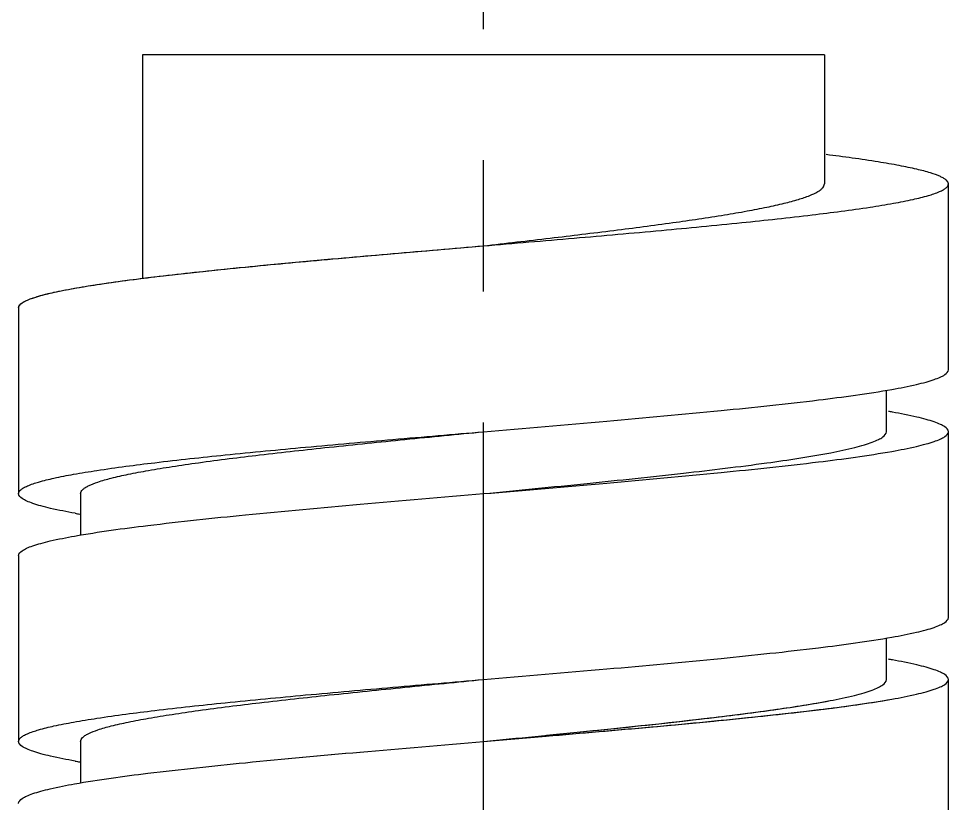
# Model space of a CAD drawing. Header units: millimetres. Extents: x 601 to 1195, y -13 to 407.
# Drawn here: x 1092.25 to 1101.25, y 148.31 to 155.91 of the extents above; entities that cross this region are included whole.
import ezdxf

# ---------------------------------------------------------------- set-up
doc = ezdxf.new("R2010")
doc.units = ezdxf.units.MM
doc.header["$LTSCALE"] = 0.1
doc.linetypes.add('CENTERX2', pattern=[101.6, 63.5, -12.7, 12.7, -12.7])
doc.layers.add('02___PRT_ALL_AXES', color=7, linetype='Continuous')
doc.layers.add('CENTER', color=1, linetype='CENTERX2')

msp = doc.modelspace()

# ---------------------------------------------------------------- linework, layer by layer
at = {"color": 7, "linetype": 'Continuous'}
for p, q in [((1101.2483, 152.5134), (1101.2483, 154.3134)), ((1101.2483, 152.5134), (1101.2483, 154.3134)), ((1092.2483, 153.1134), (1092.2483, 151.3134)), ((1092.2483, 153.1134), (1092.2483, 151.3134)), ((1100.6483, 151.9134), (1100.6483, 152.3153)), ((1100.6483, 151.9134), (1100.6483, 152.3153)), ((1101.2483, 150.1134), (1101.2483, 151.9134)), ((1101.2483, 150.1134), (1101.2483, 151.9134)), ((1092.8483, 151.3134), (1092.8483, 150.9092)), ((1092.8483, 151.3134), (1092.8483, 150.9092)), ((1092.2483, 150.7134), (1092.2483, 148.9134)), ((1092.2483, 150.7134), (1092.2483, 148.9134)), ((1100.6483, 149.5134), (1100.6483, 149.9153)), ((1100.6483, 149.5134), (1100.6483, 149.9153)), ((1101.2483, 147.7134), (1101.2483, 149.5134)), ((1101.2483, 147.7134), (1101.2483, 149.5134)), ((1096.7483, 148.9134), (1097.354, 148.965)), ((1092.8483, 148.9134), (1092.8483, 148.5092)), ((1092.8483, 148.9134), (1092.8483, 148.5092))]:
    msp.add_line(p, q, dxfattribs=at)
for centre, radius, start, end in [((1099.4515, 145.0688), 7.1451, 79.87618, 80.18423), ((1099.4515, 145.0688), 7.1451, 79.87618, 80.18423), ((1094.0725, 158.3143), 7.3037, 259.92217, 260.28897), ((1094.0725, 158.3143), 7.3037, 259.92217, 260.28897), ((1099.4515, 142.6688), 7.1451, 79.87618, 80.18423), ((1099.4515, 142.6688), 7.1451, 79.87618, 80.18423), ((1094.0725, 155.9143), 7.3037, 259.92217, 260.28897), ((1094.0725, 155.9143), 7.3037, 259.92217, 260.28897)]:
    msp.add_arc(centre, radius, start, end, dxfattribs=at)
for points, knots in [([(1101.2482, 154.3134), (1101.2482, 154.3269), (1101.2323, 154.3485), (1101.203, 154.3685), (1101.1521, 154.3946), (1101.0643, 154.4246), (1100.9311, 154.4591), (1100.7622, 154.4936), (1100.4703, 154.5437), (1100.2339, 154.5757), (1100.0656, 154.5968)], [0, 0, 0, 0, 0.032632, 0.056834, 0.087641, 0.170293, 0.281616, 0.421347, 0.588518, 1, 1, 1, 1]), ([(1096.7483, 153.7134), (1096.9629, 153.7383), (1097.384, 153.787), (1097.9953, 153.8605), (1098.5588, 153.9337), (1098.9882, 153.9969), (1099.2914, 154.0488), (1099.4838, 154.0858), (1099.65, 154.1228), (1099.7885, 154.1594), (1099.8979, 154.196), (1099.9701, 154.228), (1100.0114, 154.2554), (1100.0365, 154.2778), (1100.0483, 154.2999), (1100.0483, 154.3134)], [0, 0, 0, 0, 0.191298, 0.375348, 0.545187, 0.694429, 0.759567, 0.817566, 0.867943, 0.910275, 0.944328, 0.970056, 0.979922, 0.987976, 1, 1, 1, 1]), ([(1096.7483, 153.7134), (1097.0409, 153.7383), (1097.6151, 153.787), (1098.4486, 153.8605), (1099.2168, 153.9337), (1099.8903, 154.0065), (1100.3799, 154.0698), (1100.7047, 154.1227), (1100.8933, 154.1593), (1101.0422, 154.1957), (1101.1403, 154.2274), (1101.1974, 154.2551), (1101.23, 154.276), (1101.2483, 154.299), (1101.2482, 154.3134)], [0, 0, 0, 0, 0.192847, 0.378338, 0.549408, 0.699558, 0.823138, 0.873502, 0.915632, 0.949217, 0.974089, 0.983319, 0.990524, 1, 1, 1, 1]), ([(1092.2483, 153.1134), (1092.2483, 153.1279), (1092.2666, 153.1509), (1092.2991, 153.1718), (1092.3562, 153.1994), (1092.4544, 153.2311), (1092.6033, 153.2676), (1092.7918, 153.3042), (1093.1166, 153.3571), (1093.6062, 153.4204), (1094.2797, 153.4932), (1095.048, 153.5664), (1095.8815, 153.6399), (1096.4556, 153.6886), (1096.7483, 153.7134)], [0, 0, 0, 0, 0.009477, 0.016677, 0.025908, 0.050787, 0.084364, 0.126501, 0.17686, 0.300443, 0.450595, 0.621664, 0.807154, 1, 1, 1, 1]), ([(1092.7891, 153.3026), (1093.0246, 153.3447), (1093.5758, 153.4184), (1094.4978, 153.516), (1095.5812, 153.6144), (1096.3498, 153.6796), (1096.7483, 153.7134)], [0, 0, 0, 0, 0.180292, 0.418768, 0.698639, 1, 1, 1, 1]), ([(1092.2483, 153.1134), (1092.2483, 153.1329), (1092.2803, 153.1622), (1092.3295, 153.1871), (1092.3905, 153.2107), (1092.467, 153.2337), (1092.6013, 153.2674), (1092.7108, 153.2886), (1092.7891, 153.3026)], [0, 0, 0, 0, 0.099713, 0.183294, 0.293071, 0.429705, 0.593298, 1, 1, 1, 1]), ([(1100.7021, 152.3233), (1100.7811, 152.3373), (1100.8917, 152.3587), (1101.0273, 152.3925), (1101.1046, 152.4157), (1101.1662, 152.4394), (1101.2159, 152.4644), (1101.2483, 152.4938), (1101.2482, 152.5134)], [0, 0, 0, 0, 0.406812, 0.570521, 0.707194, 0.816952, 0.900519, 1, 1, 1, 1]), ([(1100.7021, 152.3233), (1100.7811, 152.3373), (1100.8917, 152.3587), (1101.0273, 152.3925), (1101.1046, 152.4157), (1101.1662, 152.4394), (1101.2159, 152.4644), (1101.2483, 152.4938), (1101.2482, 152.5134)], [0, 0, 0, 0, 0.406812, 0.570521, 0.707194, 0.816952, 0.900519, 1, 1, 1, 1]), ([(1096.7483, 151.9134), (1097.1459, 151.9472), (1097.9128, 152.0123), (1098.9943, 152.1105), (1099.9154, 152.2079), (1100.4664, 152.2814), (1100.7021, 152.3233)], [0, 0, 0, 0, 0.301086, 0.580802, 0.819347, 1, 1, 1, 1]), ([(1096.7483, 151.9134), (1097.1459, 151.9472), (1097.9128, 152.0123), (1098.9943, 152.1105), (1099.9154, 152.2079), (1100.4664, 152.2814), (1100.7021, 152.3233)], [0, 0, 0, 0, 0.301086, 0.580802, 0.819347, 1, 1, 1, 1]), ([(1101.2482, 151.9134), (1101.2482, 151.9329), (1101.2163, 151.9622), (1101.1671, 151.9871), (1101.1061, 152.0107), (1101.0295, 152.0337), (1100.8953, 152.0674), (1100.7858, 152.0886), (1100.7075, 152.1026)], [0, 0, 0, 0, 0.099713, 0.183294, 0.293071, 0.429705, 0.593298, 1, 1, 1, 1]), ([(1101.2482, 151.9134), (1101.2482, 151.9329), (1101.2163, 151.9622), (1101.1671, 151.9871), (1101.1061, 152.0107), (1101.0295, 152.0337), (1100.8953, 152.0674), (1100.7858, 152.0886), (1100.7075, 152.1026)], [0, 0, 0, 0, 0.099713, 0.183294, 0.293071, 0.429705, 0.593298, 1, 1, 1, 1]), ([(1092.2483, 151.3134), (1092.2483, 151.3279), (1092.2666, 151.3509), (1092.2991, 151.3718), (1092.3562, 151.3994), (1092.4544, 151.4311), (1092.6033, 151.4676), (1092.7918, 151.5042), (1093.1166, 151.5571), (1093.6062, 151.6204), (1094.2797, 151.6932), (1095.048, 151.7664), (1095.8815, 151.8399), (1096.4556, 151.8886), (1096.7483, 151.9134)], [0, 0, 0, 0, 0.009477, 0.016677, 0.025908, 0.050787, 0.084364, 0.126501, 0.17686, 0.300443, 0.450595, 0.621664, 0.807154, 1, 1, 1, 1]), ([(1092.2483, 151.3134), (1092.2483, 151.3279), (1092.2666, 151.3509), (1092.2991, 151.3718), (1092.3562, 151.3994), (1092.4544, 151.4311), (1092.6033, 151.4676), (1092.7918, 151.5042), (1093.1166, 151.5571), (1093.6062, 151.6204), (1094.2797, 151.6932), (1095.048, 151.7664), (1095.8815, 151.8399), (1096.4556, 151.8886), (1096.7483, 151.9134)], [0, 0, 0, 0, 0.009477, 0.016677, 0.025908, 0.050787, 0.084364, 0.126501, 0.17686, 0.300443, 0.450595, 0.621664, 0.807154, 1, 1, 1, 1]), ([(1092.8483, 151.3134), (1092.8483, 151.3274), (1092.8632, 151.3501), (1092.8921, 151.3716), (1092.9413, 151.3992), (1093.0265, 151.431), (1093.1557, 151.4676), (1093.3192, 151.5042), (1093.5155, 151.5411), (1093.7429, 151.5781), (1094.1013, 151.63), (1094.6088, 151.6932), (1095.2746, 151.7664), (1095.997, 151.8399), (1096.4946, 151.8886), (1096.7483, 151.9134)], [0, 0, 0, 0, 0.010548, 0.018092, 0.027571, 0.052785, 0.086546, 0.128752, 0.179118, 0.237205, 0.302516, 0.452296, 0.622865, 0.807775, 1, 1, 1, 1]), ([(1092.8483, 151.3134), (1092.8483, 151.3274), (1092.8632, 151.3501), (1092.8921, 151.3716), (1092.9413, 151.3992), (1093.0265, 151.431), (1093.1557, 151.4676), (1093.3192, 151.5042), (1093.5155, 151.5411), (1093.7429, 151.5781), (1094.1013, 151.63), (1094.6088, 151.6932), (1095.2746, 151.7664), (1095.997, 151.8399), (1096.4946, 151.8886), (1096.7483, 151.9134)], [0, 0, 0, 0, 0.010548, 0.018092, 0.027571, 0.052785, 0.086546, 0.128752, 0.179118, 0.237205, 0.302516, 0.452296, 0.622865, 0.807775, 1, 1, 1, 1]), ([(1100.11, 151.7104), (1100.1879, 151.7254), (1100.2968, 151.7483), (1100.4302, 151.7844), (1100.5066, 151.8091), (1100.5673, 151.8344), (1100.6172, 151.8616), (1100.6482, 151.893), (1100.6482, 151.9134)], [0, 0, 0, 0, 0.402897, 0.565556, 0.701803, 0.811756, 0.896146, 1, 1, 1, 1]), ([(1100.11, 151.7104), (1100.1879, 151.7254), (1100.2968, 151.7483), (1100.4302, 151.7844), (1100.5066, 151.8091), (1100.5673, 151.8344), (1100.6172, 151.8616), (1100.6482, 151.893), (1100.6482, 151.9134)], [0, 0, 0, 0, 0.402897, 0.565556, 0.701803, 0.811756, 0.896146, 1, 1, 1, 1]), ([(1100.7021, 151.7233), (1100.7811, 151.7373), (1100.8917, 151.7587), (1101.0273, 151.7925), (1101.1046, 151.8157), (1101.1662, 151.8394), (1101.2159, 151.8644), (1101.2483, 151.8938), (1101.2482, 151.9134)], [0, 0, 0, 0, 0.406812, 0.570521, 0.707194, 0.816952, 0.900519, 1, 1, 1, 1]), ([(1100.7021, 151.7233), (1100.7811, 151.7373), (1100.8917, 151.7587), (1101.0273, 151.7925), (1101.1046, 151.8157), (1101.1662, 151.8394), (1101.2159, 151.8644), (1101.2483, 151.8938), (1101.2482, 151.9134)], [0, 0, 0, 0, 0.406812, 0.570521, 0.707194, 0.816952, 0.900519, 1, 1, 1, 1]), ([(1096.7483, 151.3134), (1097.1459, 151.3472), (1097.9128, 151.4123), (1098.9943, 151.5105), (1099.9154, 151.6079), (1100.4664, 151.6814), (1100.7021, 151.7233)], [0, 0, 0, 0, 0.301086, 0.580802, 0.819347, 1, 1, 1, 1]), ([(1096.7483, 151.3134), (1097.1459, 151.3472), (1097.9128, 151.4123), (1098.9943, 151.5105), (1099.9154, 151.6079), (1100.4664, 151.6814), (1100.7021, 151.7233)], [0, 0, 0, 0, 0.301086, 0.580802, 0.819347, 1, 1, 1, 1]), ([(1096.7483, 151.3134), (1097.0823, 151.3462), (1097.728, 151.4094), (1098.6422, 151.5048), (1099.4296, 151.5995), (1099.9043, 151.6706), (1100.11, 151.7104)], [0, 0, 0, 0, 0.297337, 0.574919, 0.814363, 1, 1, 1, 1]), ([(1096.7483, 151.3134), (1097.0823, 151.3462), (1097.728, 151.4094), (1098.6422, 151.5048), (1099.4296, 151.5995), (1099.9043, 151.6706), (1100.11, 151.7104)], [0, 0, 0, 0, 0.297337, 0.574919, 0.814363, 1, 1, 1, 1]), ([(1092.7944, 151.1233), (1092.7154, 151.1373), (1092.6048, 151.1587), (1092.4692, 151.1925), (1092.3919, 151.2157), (1092.3303, 151.2394), (1092.2807, 151.2644), (1092.2483, 151.2938), (1092.2483, 151.3134)], [0, 0, 0, 0, 0.406812, 0.570521, 0.707194, 0.816952, 0.900519, 1, 1, 1, 1]), ([(1092.7944, 151.1233), (1092.7154, 151.1373), (1092.6048, 151.1587), (1092.4692, 151.1925), (1092.3919, 151.2157), (1092.3303, 151.2394), (1092.2807, 151.2644), (1092.2483, 151.2938), (1092.2483, 151.3134)], [0, 0, 0, 0, 0.406812, 0.570521, 0.707194, 0.816952, 0.900519, 1, 1, 1, 1]), ([(1092.7891, 150.9026), (1093.0246, 150.9447), (1093.5758, 151.0184), (1094.4978, 151.116), (1095.5812, 151.2144), (1096.3498, 151.2796), (1096.7483, 151.3134)], [0, 0, 0, 0, 0.180292, 0.418768, 0.698639, 1, 1, 1, 1]), ([(1092.7891, 150.9026), (1093.0246, 150.9447), (1093.5758, 151.0184), (1094.4978, 151.116), (1095.5812, 151.2144), (1096.3498, 151.2796), (1096.7483, 151.3134)], [0, 0, 0, 0, 0.180292, 0.418768, 0.698639, 1, 1, 1, 1]), ([(1092.2483, 150.7134), (1092.2483, 150.7329), (1092.2803, 150.7622), (1092.3295, 150.7871), (1092.3905, 150.8107), (1092.467, 150.8337), (1092.6013, 150.8674), (1092.7108, 150.8886), (1092.7891, 150.9026)], [0, 0, 0, 0, 0.099713, 0.183294, 0.293071, 0.429705, 0.593298, 1, 1, 1, 1]), ([(1092.2483, 150.7134), (1092.2483, 150.7329), (1092.2803, 150.7622), (1092.3295, 150.7871), (1092.3905, 150.8107), (1092.467, 150.8337), (1092.6013, 150.8674), (1092.7108, 150.8886), (1092.7891, 150.9026)], [0, 0, 0, 0, 0.099713, 0.183294, 0.293071, 0.429705, 0.593298, 1, 1, 1, 1]), ([(1100.7021, 149.9233), (1100.7811, 149.9373), (1100.8917, 149.9587), (1101.0273, 149.9925), (1101.1046, 150.0157), (1101.1662, 150.0394), (1101.2159, 150.0644), (1101.2483, 150.0938), (1101.2482, 150.1134)], [0, 0, 0, 0, 0.406812, 0.570521, 0.707194, 0.816952, 0.900519, 1, 1, 1, 1]), ([(1100.7021, 149.9233), (1100.7811, 149.9373), (1100.8917, 149.9587), (1101.0273, 149.9925), (1101.1046, 150.0157), (1101.1662, 150.0394), (1101.2159, 150.0644), (1101.2483, 150.0938), (1101.2482, 150.1134)], [0, 0, 0, 0, 0.406812, 0.570521, 0.707194, 0.816952, 0.900519, 1, 1, 1, 1]), ([(1096.7483, 149.5134), (1097.1459, 149.5472), (1097.9128, 149.6123), (1098.9943, 149.7105), (1099.9154, 149.8079), (1100.4664, 149.8814), (1100.7021, 149.9233)], [0, 0, 0, 0, 0.301086, 0.580802, 0.819347, 1, 1, 1, 1]), ([(1096.7483, 149.5134), (1097.1459, 149.5472), (1097.9128, 149.6123), (1098.9943, 149.7105), (1099.9154, 149.8079), (1100.4664, 149.8814), (1100.7021, 149.9233)], [0, 0, 0, 0, 0.301086, 0.580802, 0.819347, 1, 1, 1, 1]), ([(1101.2482, 149.5134), (1101.2482, 149.5329), (1101.2163, 149.5622), (1101.1671, 149.5871), (1101.1061, 149.6107), (1101.0295, 149.6337), (1100.8953, 149.6674), (1100.7858, 149.6886), (1100.7075, 149.7026)], [0, 0, 0, 0, 0.099713, 0.183294, 0.293071, 0.429705, 0.593298, 1, 1, 1, 1]), ([(1101.2482, 149.5134), (1101.2482, 149.5329), (1101.2163, 149.5622), (1101.1671, 149.5871), (1101.1061, 149.6107), (1101.0295, 149.6337), (1100.8953, 149.6674), (1100.7858, 149.6886), (1100.7075, 149.7026)], [0, 0, 0, 0, 0.099713, 0.183294, 0.293071, 0.429704, 0.593297, 1, 1, 1, 1]), ([(1092.2483, 148.9134), (1092.2483, 148.9279), (1092.2666, 148.9509), (1092.2991, 148.9718), (1092.3562, 148.9994), (1092.4544, 149.0311), (1092.6033, 149.0676), (1092.7918, 149.1042), (1093.1166, 149.1571), (1093.6062, 149.2204), (1094.2797, 149.2932), (1095.048, 149.3664), (1095.8815, 149.4399), (1096.4556, 149.4886), (1096.7483, 149.5134)], [0, 0, 0, 0, 0.009477, 0.016677, 0.025908, 0.050787, 0.084364, 0.126501, 0.17686, 0.300443, 0.450595, 0.621664, 0.807154, 1, 1, 1, 1]), ([(1092.2483, 148.9134), (1092.2483, 148.9279), (1092.2666, 148.9509), (1092.2991, 148.9718), (1092.3562, 148.9994), (1092.4544, 149.0311), (1092.6033, 149.0676), (1092.7918, 149.1042), (1093.1166, 149.1571), (1093.6062, 149.2204), (1094.2797, 149.2932), (1095.048, 149.3664), (1095.8815, 149.4399), (1096.4556, 149.4886), (1096.7483, 149.5134)], [0, 0, 0, 0, 0.009477, 0.016677, 0.025908, 0.050787, 0.084364, 0.126501, 0.17686, 0.300443, 0.450595, 0.621664, 0.807154, 1, 1, 1, 1]), ([(1092.8483, 148.9134), (1092.8483, 148.9274), (1092.8632, 148.9501), (1092.8922, 148.9716), (1092.9413, 148.9992), (1093.0265, 149.0311), (1093.1557, 149.0675), (1093.3192, 149.1042), (1093.5155, 149.1411), (1093.7429, 149.1781), (1094.1013, 149.23), (1094.6088, 149.2932), (1095.2746, 149.3664), (1095.997, 149.4399), (1096.4946, 149.4886), (1096.7483, 149.5134)], [0, 0, 0, 0, 0.010545, 0.018093, 0.027575, 0.052781, 0.086548, 0.128751, 0.179117, 0.237207, 0.302513, 0.452293, 0.622865, 0.807776, 1, 1, 1, 1]), ([(1092.8483, 148.9134), (1092.8483, 148.9274), (1092.8632, 148.9501), (1092.8922, 148.9716), (1092.9413, 148.9992), (1093.0265, 149.0311), (1093.1557, 149.0675), (1093.3192, 149.1042), (1093.5155, 149.1411), (1093.7429, 149.1781), (1094.1013, 149.23), (1094.6088, 149.2932), (1095.2746, 149.3664), (1095.997, 149.4399), (1096.4946, 149.4886), (1096.7483, 149.5134)], [0, 0, 0, 0, 0.010545, 0.018093, 0.027575, 0.052781, 0.086548, 0.128751, 0.179117, 0.237207, 0.302513, 0.452293, 0.622865, 0.807776, 1, 1, 1, 1]), ([(1100.1031, 149.309), (1100.1819, 149.3242), (1100.2922, 149.3472), (1100.4274, 149.3835), (1100.5047, 149.4084), (1100.5663, 149.4339), (1100.6167, 149.4612), (1100.6483, 149.4928), (1100.6482, 149.5134)], [0, 0, 0, 0, 0.403062, 0.565856, 0.70217, 0.812109, 0.896469, 1, 1, 1, 1]), ([(1100.1031, 149.309), (1100.1819, 149.3242), (1100.2922, 149.3472), (1100.4274, 149.3835), (1100.5047, 149.4084), (1100.5663, 149.4339), (1100.6167, 149.4612), (1100.6483, 149.4928), (1100.6482, 149.5134)], [0, 0, 0, 0, 0.403062, 0.565856, 0.70217, 0.812109, 0.896469, 1, 1, 1, 1]), ([(1100.7021, 149.3233), (1100.7811, 149.3373), (1100.8917, 149.3587), (1101.0273, 149.3925), (1101.1046, 149.4157), (1101.1662, 149.4394), (1101.2159, 149.4644), (1101.2483, 149.4938), (1101.2482, 149.5134)], [0, 0, 0, 0, 0.406812, 0.570521, 0.707194, 0.816952, 0.900519, 1, 1, 1, 1]), ([(1100.7021, 149.3233), (1100.7811, 149.3373), (1100.8917, 149.3587), (1101.0273, 149.3925), (1101.1046, 149.4157), (1101.1662, 149.4394), (1101.2159, 149.4644), (1101.2483, 149.4938), (1101.2482, 149.5134)], [0, 0, 0, 0, 0.406812, 0.570523, 0.707196, 0.816953, 0.900519, 1, 1, 1, 1]), ([(1096.7483, 148.9134), (1097.1459, 148.9472), (1097.9128, 149.0123), (1098.9943, 149.1105), (1099.9154, 149.2079), (1100.4664, 149.2814), (1100.7021, 149.3233)], [0, 0, 0, 0, 0.301086, 0.580802, 0.819347, 1, 1, 1, 1]), ([(1097.354, 148.965), (1097.6939, 148.9941), (1098.3442, 149.0507), (1099.2581, 149.1372), (1100.0349, 149.223), (1100.5006, 149.2875), (1100.7021, 149.3233)], [0, 0, 0, 0, 0.303873, 0.581427, 0.817684, 1, 1, 1, 1]), ([(1096.7483, 148.9134), (1097.0812, 148.946), (1097.725, 149.0091), (1098.6367, 149.1042), (1099.4229, 149.1986), (1099.8973, 149.2695), (1100.1031, 149.309)], [0, 0, 0, 0, 0.296977, 0.574355, 0.813888, 1, 1, 1, 1]), ([(1097.3566, 148.9733), (1097.8841, 149.0256), (1098.6293, 149.1007), (1099.5446, 149.216), (1099.9326, 149.2763), (1100.1031, 149.309)], [0, 0, 0, 0, 0.574606, 0.811734, 1, 1, 1, 1]), ([(1092.7944, 148.7233), (1092.7154, 148.7373), (1092.6048, 148.7587), (1092.4692, 148.7925), (1092.3919, 148.8157), (1092.3303, 148.8394), (1092.2807, 148.8644), (1092.2483, 148.8938), (1092.2483, 148.9134)], [0, 0, 0, 0, 0.406812, 0.570521, 0.707194, 0.816952, 0.900519, 1, 1, 1, 1]), ([(1092.7944, 148.7233), (1092.7154, 148.7373), (1092.6048, 148.7587), (1092.4692, 148.7925), (1092.3919, 148.8157), (1092.3303, 148.8394), (1092.2807, 148.8644), (1092.2483, 148.8938), (1092.2483, 148.9134)], [0, 0, 0, 0, 0.406812, 0.570521, 0.707194, 0.816952, 0.900519, 1, 1, 1, 1]), ([(1092.7891, 148.5026), (1093.0246, 148.5447), (1093.5758, 148.6184), (1094.4978, 148.716), (1095.5812, 148.8144), (1096.3498, 148.8796), (1096.7483, 148.9134)], [0, 0, 0, 0, 0.180292, 0.418768, 0.698639, 1, 1, 1, 1]), ([(1092.7891, 148.5026), (1093.0246, 148.5447), (1093.5758, 148.6184), (1094.4976, 148.716), (1095.5811, 148.8144), (1096.3497, 148.8796), (1096.7483, 148.9134)], [0, 0, 0, 0, 0.180281, 0.418738, 0.698579, 1, 1, 1, 1]), ([(1092.2483, 148.3134), (1092.2483, 148.3329), (1092.2803, 148.3622), (1092.3295, 148.3871), (1092.3905, 148.4107), (1092.467, 148.4337), (1092.6013, 148.4674), (1092.7108, 148.4886), (1092.7891, 148.5026)], [0, 0, 0, 0, 0.099713, 0.183294, 0.293071, 0.429705, 0.593298, 1, 1, 1, 1]), ([(1092.2483, 148.3134), (1092.2483, 148.3329), (1092.2803, 148.3622), (1092.3295, 148.3871), (1092.3905, 148.4107), (1092.467, 148.4337), (1092.6013, 148.4674), (1092.7108, 148.4886), (1092.7891, 148.5026)], [0, 0, 0, 0, 0.099713, 0.183294, 0.293071, 0.429705, 0.593298, 1, 1, 1, 1])]:
    msp.add_open_spline(points, degree=3, knots=knots, dxfattribs=at)
at = {"layer": '02___PRT_ALL_AXES', "color": 7, "linetype": 'Continuous'}
for p, q in [((1093.4483, 155.565), (1093.4483, 153.3968)), ((1100.0483, 155.565), (1093.4483, 155.565)), ((1100.0483, 155.565), (1100.0483, 154.3134))]:
    msp.add_line(p, q, dxfattribs=at)
at = {"layer": 'CENTER'}
msp.add_line((1096.7483, 44.0517), (1096.7483, 163.2581), dxfattribs=at)

doc.saveas('drawing.dxf')
